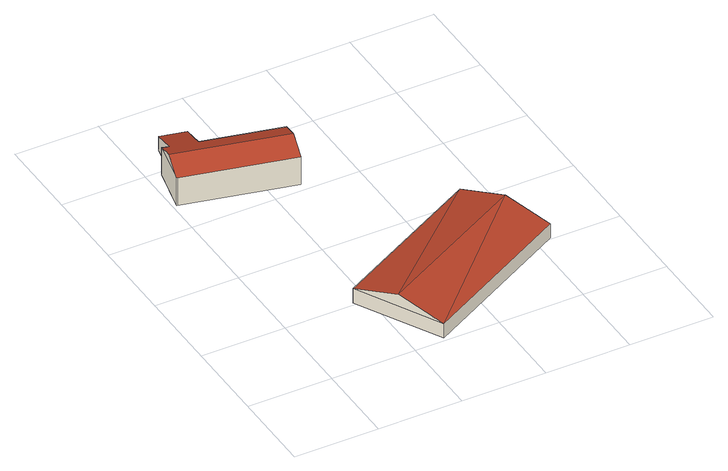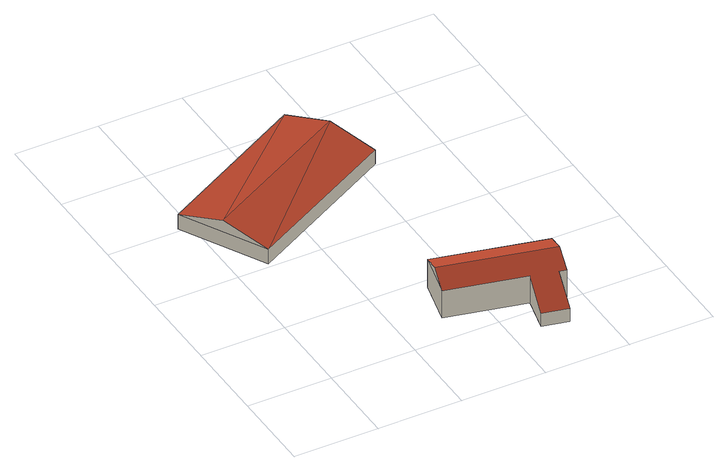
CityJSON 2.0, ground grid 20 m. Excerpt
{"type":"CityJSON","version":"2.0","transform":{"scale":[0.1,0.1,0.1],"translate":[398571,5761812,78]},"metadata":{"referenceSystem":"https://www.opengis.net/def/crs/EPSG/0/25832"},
"CityObjects":{
"building1":{"type":"Building","attributes":{"Gemeindeschluessel":"05515000","Geometrietyp2DReferenz":"3000","function":"31001_1000","roofType":"5000","measuredHeight":9.19},"address":[{"country":"Germany","locality":"Münster","thoroughfareNumber":"595","thoroughfareName":"Rüschhausweg"}],"geometry":[{"type":"Solid","lod":"2","boundaries":[[[[0,1,2,3]],[[4,5,1,0]],[[6,7,5,4]],[[8,9,7,6]],[[10,11,9,8]],[[12,13,11,10]],[[14,15,13,12]],[[16,17,15,14]],[[3,2,17,16]],[[18,19,0,3,16]],[[14,12,10,8,6,4,19,18]],[[14,18,16]],[[0,19,4]],[[1,5,7,9,11,13,15,17,2]]]],"semantics":{"surfaces":[{"type":"WallSurface"},{"type":"RoofSurface"},{"type":"GroundSurface"}],"values":[[0,0,0,0,0,0,0,0,0,1,1,0,0,2]]}}]},
"building2":{"type":"Building","attributes":{"Gemeindeschluessel":"05515000","Geometrietyp2DReferenz":"3000","function":"31001_2700","roofType":"3100","measuredHeight":6.71},"geometry":[{"type":"Solid","lod":"2","boundaries":[[[[20,21,22,23]],[[24,25,21,20]],[[26,27,25,24]],[[23,22,27,26]],[[20,28,24]],[[26,29,23]],[[20,23,29]],[[29,28,20]],[[28,29,26]],[[26,24,28]],[[21,25,27,22]]]],"semantics":{"surfaces":[{"type":"WallSurface"},{"type":"RoofSurface"},{"type":"GroundSurface"}],"values":[[0,0,0,0,0,0,1,1,1,1,2]]}}]}
},
"vertices":[
[9,682,75],[9,682,3],[11,681,3],[11,681,75],[34,791,73],[34,791,3],[51,787,73],[51,787,3],[70,869,38],[70,869,3],[131,855,38],[131,855,3],[111,772,73],[111,772,3],[297,728,73],[297,728,3],[271,619,75],[271,619,3],[284,675,95],[22,738,95],
[269,2,46],[269,2,9],[632,197,9],[632,197,46],[163,201,46],[163,201,9],[526,395,46],[526,395,9],[216,102,76],[579,296,76]
]}
